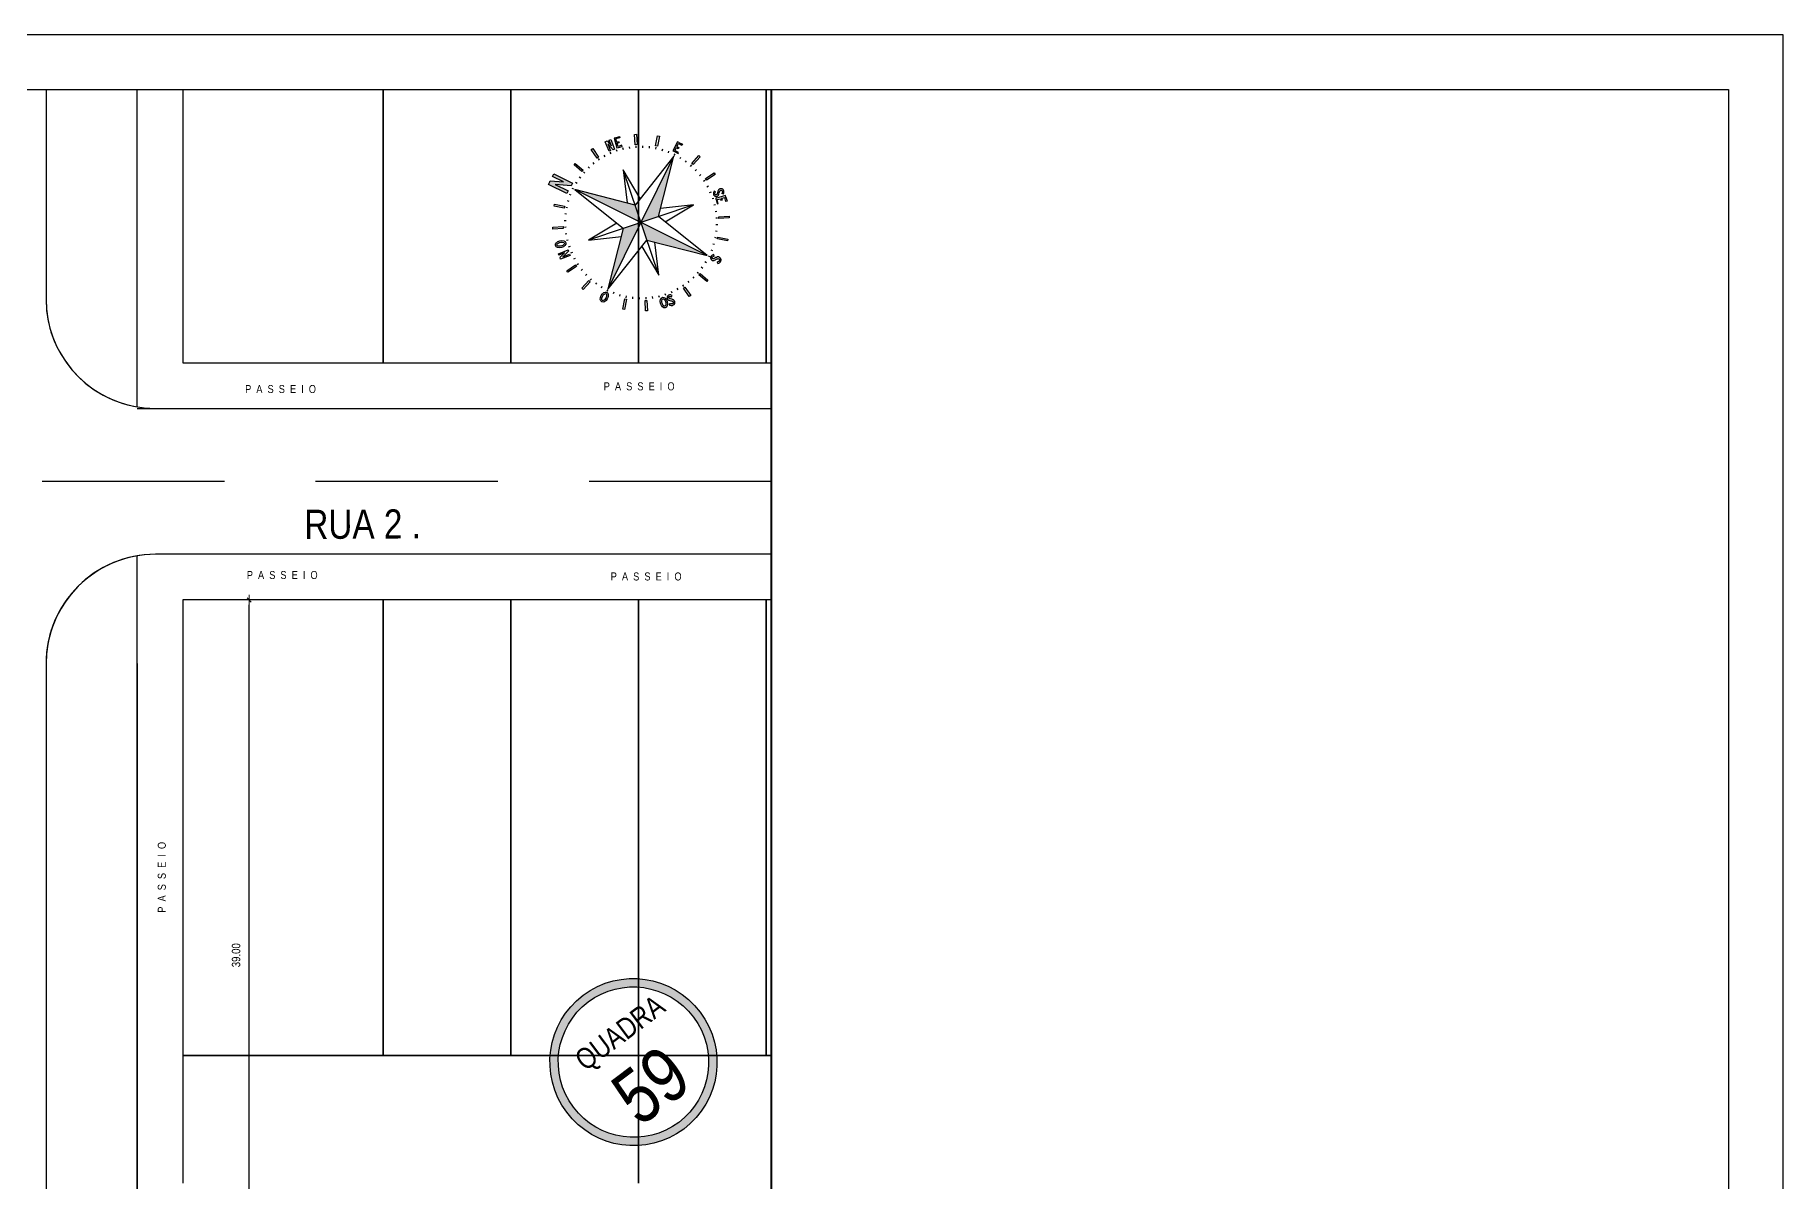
# Model space of a CAD drawing. Extents: x -415 to -176, y -135 to 749.
# Drawn here: x -369.77 to -345.8, y 733.16 to 748.88 of the extents above; entities that cross this region are included whole.
import ezdxf
from ezdxf.enums import TextEntityAlignment as Align

# ---------------------------------------------------------------- set-up
doc = ezdxf.new("R2010")
doc.units = 0
doc.header["$MEASUREMENT"] = 0
doc.header["$PDSIZE"] = -5
for name, pattern in [('CONTINU', [0]), ('CONTINUO', [0]), ('DASHDOT', [1, 0.5, -0.25, 0, -0.25]), ('DASHED2', [0.375, 0.25, -0.125])]:
    doc.linetypes.add(name, pattern=pattern)
doc.layers.get('0').update_dxf_attribs({"linetype": 'CONTINUOUS'})
doc.layers.get('Defpoints').update_dxf_attribs({"linetype": 'CONTINUOUS'})
for name, color, linetype in [('Bra-Rua Calçadas', 1, 'CONTINUOUS'), ('CALÇADA', 3, 'CONTINUOUS'), ('EIXO DAS VIAS', 252, 'DASHDOT'), ('Lotes', 2, 'CONTINUOUS'), ('númeraçãoquadras', 4, 'CONTINUOUS'), ('TXT', 2, 'CONTINUOUS'), ('Área Verde Alameda etc.', 92, 'CONTINUOUS')]:
    doc.layers.add(name, color=color, linetype=linetype)
doc.layers.add('E-Pen-C', color=4, linetype='CONTINUOUS', lineweight=15)
doc.layers.add('E-Pen-G', color=3, linetype='CONTINUOUS', lineweight=30)
doc.styles.add('F2', font='swissc.ttf')
doc.styles.add('STYLE1', font='sanss___.ttf')
doc.dimstyles.new('DIMENSION-1', dxfattribs={"dimtxt": 0.11, "dimasz": 0.07, "dimexe": 1, "dimexo": 0, "dimgap": 0.12, "dimtad": 1, "dimzin": 7, "dimdsep": 46, "dimtxsty": 'F2', "dimblk1": 'TRACO', "dimblk2": 'TRACO', "dimsah": 1, "dimcen": 1, "dimse1": 1, "dimse2": 1, "dimclrd": 256, "dimclre": 256, "dimclrt": 6, "dimadec": 0, "dimazin": 0, "dimtfac": 1, "dimtix": 1, "dimtmove": 2, "dimatfit": 3, "dimldrblk": 'TRACO', "dimfxl": 1, "dimtolj": 1, "dimtzin": 0, "dimarcsym": 0})

# ---------------------------------------------------------------- blocks, each defined once
blk = doc.blocks.new('NUM_quadra')
at = {"linetype": 'CONTINU'}
h = blk.add_hatch(color=7, dxfattribs=at)
edge = h.paths.add_edge_path(flags=17)
edge.add_arc((0, 0), 0.18, 0, 360)
edge = h.paths.add_edge_path()
edge.add_arc((0, 0), 0.2, 0, 360)
at = {"color": 7}
for radius in [0.2, 0.18]:
    blk.add_circle((0, 0), radius, dxfattribs=at)
at = {"color": 7, "linetype": 'Continuous', "style": 'F2'}
blk.add_text('QUADRA', height=0.05, dxfattribs=at).set_placement((-0.1062, 0.0509))
at = {"color": 7, "style": 'STYLE1'}
blk.add_attdef('00', text='', height=0.13, dxfattribs=at).set_placement((0, -0.1066), align=Align.CENTER)
blk = doc.blocks.new('al-norte')
at = {"layer": 'TXT'}
for points in [[(0.055, 2.221), (-0.065, 2.532), (-0.092, 2.532), (-0.167, 2.532), (-0.167, 2.01), (-0.092, 2.01), (-0.092, 2.379), (0.055, 2.001), (0.131, 2.001), (0.131, 2.531), (0.055, 2.531)], [(0.007, 1.875), (0, 0), (0.333, 0.33)]]:
    blk.add_hatch(color=7, dxfattribs=at).paths.add_polyline_path(points)
h = blk.add_hatch(color=7, dxfattribs=at)
h.paths.add_polyline_path([(0, 0), (0.33, -0.333), (1.875, -0.007)])
h.paths.add_polyline_path([(0, 0), (-0.333, -0.33), (-0.007, -1.875)])
h.paths.add_polyline_path([(0, 0), (-0.33, 0.333), (-1.875, 0.007)])
at = {"layer": 'TXT', "color": 7}
for p, q in [((-0.092, 2.532), (-0.065, 2.532)), ((0.055, 2.001), (-0.092, 2.379)), ((-0.065, 2.532), (0.055, 2.221)), ((-1.135, 1.932), (-1.094, 1.956)), ((-1.003, 1.705), (-1.135, 1.932)), ((-1.094, 1.956), (-0.963, 1.728)), ((-0.643, 1.786), (-0.659, 1.83)), ((-0.596, 2.16), (-0.551, 2.172)), ((-0.528, 1.906), (-0.596, 2.16)), ((-0.551, 2.172), (-0.483, 1.919)), ((-0.483, 1.919), (-0.528, 1.906)), ((-0.485, 1.835), (-0.497, 1.881)), ((-0.323, 1.871), (-0.331, 1.917)), ((0.007, 1.875), (-0.33, 0.333)), ((-0.159, 1.892), (-0.163, 1.938)), ((-0.007, -1.875), (0.007, 1.875)), ((0.007, 1.898), (0.007, 1.945)), ((0.333, 0.33), (0.007, 1.875)), ((0.172, 1.891), (0.176, 1.937)), ((0.336, 1.868), (0.344, 1.915)), ((0.498, 1.832), (0.51, 1.877)), ((0.656, 1.782), (0.672, 1.826)), ((-1.736, 1.416), (-1.711, 1.444)), ((-1.54, 1.244), (-1.736, 1.416)), ((-1.711, 1.444), (-1.702, 1.454)), ((-1.702, 1.454), (-1.546, 1.396)), ((-1.662, 1.499), (-1.637, 1.528)), ((-1.546, 1.396), (-1.662, 1.499)), ((-1.654, 1.393), (-1.515, 1.272)), ((-1.463, 1.324), (-1.654, 1.393)), ((-1.637, 1.528), (-1.438, 1.353)), ((-1.438, 1.353), (-1.463, 1.324)), ((-1.338, 1.347), (-1.371, 1.38)), ((-1.215, 1.459), (-1.245, 1.495)), ((-1.083, 1.559), (-1.11, 1.597)), ((-0.963, 1.728), (-1.003, 1.705)), ((-0.943, 1.647), (-0.967, 1.688)), ((-0.796, 1.723), (-0.816, 1.766)), ((0.808, 1.718), (0.828, 1.76)), ((0.955, 1.641), (0.979, 1.681)), ((1.094, 1.551), (1.121, 1.59)), ((1.225, 1.45), (1.256, 1.486)), ((1.343, 1.446), (1.415, 1.635)), ((1.347, 1.338), (1.38, 1.371)), ((1.476, 1.683), (1.417, 1.527)), ((1.466, 1.692), (1.476, 1.683)), ((1.538, 1.43), (1.572, 1.393)), ((1.561, 1.452), (1.596, 1.414)), ((1.596, 1.414), (1.572, 1.393)), ((-1.949, 1.106), (-1.925, 1.146)), ((-1.721, 0.975), (-1.949, 1.106)), ((-1.925, 1.146), (-1.698, 1.015)), ((-1.698, 1.015), (-1.721, 0.975)), ((-1.641, 0.955), (-1.681, 0.979)), ((-1.551, 1.094), (-1.59, 1.121)), ((-1.515, 1.272), (-1.54, 1.244)), ((-1.45, 1.225), (-1.486, 1.256)), ((-0.998, -0.991), (0.998, 0.991)), ((-0.285, 0.538), (-0.991, 0.998)), ((0.991, -0.998), (-0.991, 0.998)), ((-0.991, 0.998), (-0.536, 0.289)), ((0.998, 0.991), (0.289, 0.536)), ((0.538, 0.285), (0.998, 0.991)), ((1.459, 1.215), (1.495, 1.245)), ((1.559, 1.083), (1.597, 1.11)), ((1.647, 0.943), (1.688, 0.967)), ((1.705, 1.003), (1.932, 1.135)), ((1.728, 0.963), (1.705, 1.003)), ((1.956, 1.094), (1.728, 0.963)), ((1.932, 1.135), (1.956, 1.094)), ((-2.169, 0.564), (-2.156, 0.609)), ((-1.915, 0.496), (-2.169, 0.564)), ((-2.156, 0.609), (-1.903, 0.541)), ((-1.903, 0.541), (-1.915, 0.496)), ((-1.832, 0.498), (-1.877, 0.51)), ((-1.782, 0.656), (-1.826, 0.672)), ((-1.718, 0.808), (-1.76, 0.828)), ((1.723, 0.796), (1.766, 0.816)), ((1.786, 0.643), (1.83, 0.659)), ((1.835, 0.485), (1.881, 0.497)), ((-1.898, 0.007), (-1.945, 0.007)), ((-1.891, 0.172), (-1.937, 0.176)), ((-1.868, 0.336), (-1.915, 0.344)), ((-1.875, 0.007), (-0.33, 0.333)), ((-1.875, 0.007), (-0.333, -0.33)), ((-1.875, 0.007), (1.875, -0.007)), ((1.875, -0.007), (0.333, 0.33)), ((1.871, 0.323), (1.917, 0.331)), ((1.892, 0.159), (1.938, 0.163)), ((1.986, 0.075), (1.986, 0.034)), ((2.246, 0.075), (1.986, 0.075)), ((1.986, 0.034), (1.986, -0.068)), ((2.017, 0.034), (2.1, 0.034)), ((2.017, -0.068), (2.017, 0.034)), ((2.1, 0.034), (2.1, -0.017)), ((2.132, 0.034), (2.214, 0.034)), ((2.132, 0.034), (2.132, -0.017)), ((2.214, -0.068), (2.214, 0.034)), ((2.246, 0.034), (2.246, 0.075)), ((2.246, 0.034), (2.246, -0.068)), ((-1.892, -0.159), (-1.938, -0.163)), ((-1.871, -0.323), (-1.917, -0.331)), ((-0.538, -0.285), (-0.998, -0.991)), ((-0.333, -0.33), (-0.007, -1.875)), ((-0.007, -1.875), (0.33, -0.333)), ((0.33, -0.333), (1.875, -0.007)), ((0.991, -0.998), (0.536, -0.289)), ((1.868, -0.336), (1.915, -0.344)), ((1.891, -0.172), (1.937, -0.176)), ((1.898, -0.007), (1.945, -0.007)), ((1.986, -0.068), (2.017, -0.068)), ((2.132, -0.017), (2.1, -0.017)), ((2.246, -0.068), (2.214, -0.068)), ((-2.172, -0.551), (-1.919, -0.483)), ((-2.16, -0.596), (-2.172, -0.551)), ((-1.906, -0.528), (-2.16, -0.596)), ((-1.919, -0.483), (-1.906, -0.528)), ((-1.835, -0.485), (-1.881, -0.497)), ((-1.786, -0.643), (-1.83, -0.659)), ((-1.723, -0.796), (-1.766, -0.816)), ((-0.998, -0.991), (-0.289, -0.536)), ((0.285, -0.538), (0.991, -0.998)), ((1.718, -0.808), (1.76, -0.828)), ((1.782, -0.656), (1.826, -0.672)), ((1.832, -0.498), (1.877, -0.51)), ((1.903, -0.541), (1.915, -0.496)), ((2.156, -0.609), (1.903, -0.541)), ((1.915, -0.496), (2.169, -0.564)), ((2.169, -0.564), (2.156, -0.609)), ((-1.956, -1.094), (-1.728, -0.963)), ((-1.932, -1.135), (-1.956, -1.094)), ((-1.705, -1.003), (-1.932, -1.135)), ((-1.728, -0.963), (-1.705, -1.003)), ((-1.647, -0.943), (-1.688, -0.967)), ((-1.559, -1.083), (-1.597, -1.11)), ((-1.459, -1.215), (-1.495, -1.245)), ((1.45, -1.225), (1.486, -1.256)), ((1.463, -1.325), (1.456, -1.33)), ((1.469, -1.321), (1.463, -1.325)), ((1.476, -1.318), (1.469, -1.321)), ((1.484, -1.315), (1.476, -1.318)), ((1.491, -1.313), (1.484, -1.315)), ((1.499, -1.313), (1.491, -1.313)), ((1.53, -1.312), (1.499, -1.313)), ((1.527, -1.351), (1.53, -1.312)), ((1.551, -1.094), (1.59, -1.121)), ((1.641, -0.955), (1.681, -0.979)), ((1.698, -1.015), (1.721, -0.975)), ((1.925, -1.146), (1.698, -1.015)), ((1.721, -0.975), (1.949, -1.106)), ((1.949, -1.106), (1.925, -1.146)), ((-1.556, -1.565), (-1.514, -1.564)), ((-1.556, -1.565), (-1.555, -1.58)), ((-1.555, -1.58), (-1.553, -1.595)), ((-1.553, -1.595), (-1.549, -1.61)), ((-1.549, -1.61), (-1.544, -1.624)), ((-1.544, -1.624), (-1.54, -1.631)), ((-1.54, -1.631), (-1.536, -1.638)), ((-1.536, -1.638), (-1.532, -1.644)), ((-1.532, -1.644), (-1.526, -1.649)), ((-1.526, -1.649), (-1.513, -1.658)), ((-1.516, -1.579), (-1.514, -1.564)), ((-1.516, -1.587), (-1.516, -1.579)), ((-1.515, -1.595), (-1.516, -1.587)), ((-1.513, -1.602), (-1.515, -1.595)), ((-1.51, -1.609), (-1.513, -1.602)), ((-1.513, -1.658), (-1.5, -1.667)), ((-1.506, -1.616), (-1.51, -1.609)), ((-1.501, -1.623), (-1.506, -1.616)), ((-1.495, -1.628), (-1.501, -1.623)), ((-1.5, -1.667), (-1.493, -1.67)), ((-1.488, -1.632), (-1.495, -1.628)), ((-1.493, -1.67), (-1.485, -1.672)), ((-1.484, -1.633), (-1.488, -1.632)), ((-1.485, -1.672), (-1.478, -1.673)), ((-1.481, -1.634), (-1.484, -1.633)), ((-1.473, -1.633), (-1.481, -1.634)), ((-1.478, -1.673), (-1.47, -1.672)), ((-1.465, -1.631), (-1.473, -1.633)), ((-1.47, -1.672), (-1.463, -1.671)), ((-1.457, -1.628), (-1.465, -1.631)), ((-1.463, -1.671), (-1.455, -1.669)), ((-1.451, -1.622), (-1.457, -1.628)), ((-1.454, -1.487), (-1.455, -1.494)), ((-1.455, -1.494), (-1.455, -1.502)), ((-1.455, -1.502), (-1.454, -1.51)), ((-1.455, -1.669), (-1.448, -1.666)), ((-1.453, -1.479), (-1.454, -1.487)), ((-1.454, -1.51), (-1.451, -1.525)), ((-1.451, -1.471), (-1.453, -1.479)), ((-1.448, -1.464), (-1.451, -1.471)), ((-1.451, -1.525), (-1.443, -1.555)), ((-1.446, -1.616), (-1.451, -1.622)), ((-1.444, -1.457), (-1.448, -1.464)), ((-1.448, -1.666), (-1.441, -1.663)), ((-1.442, -1.609), (-1.446, -1.616)), ((-1.439, -1.451), (-1.444, -1.457)), ((-1.443, -1.555), (-1.44, -1.57)), ((-1.44, -1.602), (-1.442, -1.609)), ((-1.441, -1.663), (-1.434, -1.659)), ((-1.44, -1.57), (-1.439, -1.578)), ((-1.439, -1.594), (-1.44, -1.602)), ((-1.434, -1.445), (-1.439, -1.451)), ((-1.439, -1.578), (-1.439, -1.586)), ((-1.439, -1.586), (-1.439, -1.594)), ((-1.428, -1.44), (-1.434, -1.445)), ((-1.434, -1.659), (-1.428, -1.655)), ((-1.421, -1.436), (-1.428, -1.44)), ((-1.428, -1.655), (-1.421, -1.65)), ((-1.414, -1.432), (-1.421, -1.436)), ((-1.421, -1.65), (-1.416, -1.645)), ((-1.416, -1.645), (-1.41, -1.639)), ((-1.407, -1.43), (-1.414, -1.432)), ((-1.411, -1.497), (-1.41, -1.49)), ((-1.409, -1.513), (-1.411, -1.497)), ((-1.41, -1.49), (-1.409, -1.486)), ((-1.41, -1.639), (-1.406, -1.633)), ((-1.409, -1.486), (-1.408, -1.483)), ((-1.406, -1.528), (-1.409, -1.513)), ((-1.408, -1.483), (-1.404, -1.476)), ((-1.399, -1.429), (-1.407, -1.43)), ((-1.4, -1.558), (-1.406, -1.528)), ((-1.406, -1.633), (-1.402, -1.626)), ((-1.404, -1.476), (-1.398, -1.471)), ((-1.402, -1.626), (-1.399, -1.619)), ((-1.397, -1.573), (-1.4, -1.558)), ((-1.391, -1.428), (-1.399, -1.429)), ((-1.399, -1.619), (-1.396, -1.612)), ((-1.398, -1.471), (-1.391, -1.467)), ((-1.395, -1.589), (-1.397, -1.573)), ((-1.396, -1.612), (-1.395, -1.604)), ((-1.395, -1.596), (-1.395, -1.589)), ((-1.395, -1.604), (-1.395, -1.596)), ((-1.383, -1.428), (-1.391, -1.428)), ((-1.391, -1.467), (-1.387, -1.466)), ((-1.387, -1.466), (-1.383, -1.465)), ((-1.375, -1.429), (-1.383, -1.428)), ((-1.383, -1.465), (-1.38, -1.465)), ((-1.347, -1.338), (-1.38, -1.371)), ((-1.38, -1.465), (-1.376, -1.467)), ((-1.376, -1.467), (-1.372, -1.468)), ((-1.368, -1.43), (-1.375, -1.429)), ((-1.372, -1.468), (-1.369, -1.471)), ((-1.369, -1.471), (-1.363, -1.476)), ((-1.36, -1.432), (-1.368, -1.43)), ((-1.363, -1.476), (-1.358, -1.482)), ((-1.353, -1.436), (-1.36, -1.432)), ((-1.358, -1.482), (-1.354, -1.489)), ((-1.354, -1.489), (-1.352, -1.496)), ((-1.347, -1.44), (-1.353, -1.436)), ((-1.352, -1.496), (-1.35, -1.503)), ((-1.35, -1.511), (-1.351, -1.527)), ((-1.351, -1.527), (-1.312, -1.53)), ((-1.35, -1.503), (-1.35, -1.511)), ((-1.341, -1.445), (-1.347, -1.44)), ((-1.335, -1.45), (-1.341, -1.445)), ((-1.33, -1.456), (-1.335, -1.45)), ((-1.325, -1.463), (-1.33, -1.456)), ((-1.321, -1.469), (-1.325, -1.463)), ((-1.318, -1.476), (-1.321, -1.469)), ((-1.315, -1.484), (-1.318, -1.476)), ((-1.313, -1.491), (-1.315, -1.484)), ((-1.313, -1.499), (-1.313, -1.491)), ((-1.312, -1.53), (-1.313, -1.499)), ((-1.225, -1.45), (-1.256, -1.486)), ((-1.146, -1.925), (-1.015, -1.698)), ((-1.094, -1.551), (-1.121, -1.59)), ((-0.975, -1.721), (-1.106, -1.949)), ((-1.015, -1.698), (-0.975, -1.721)), ((-0.955, -1.641), (-0.979, -1.681)), ((-0.808, -1.718), (-0.828, -1.76)), ((0.796, -1.723), (0.816, -1.766)), ((0.943, -1.647), (0.967, -1.688)), ((0.963, -1.728), (1.003, -1.705)), ((1.094, -1.956), (0.963, -1.728)), ((1.003, -1.705), (1.135, -1.932)), ((1.083, -1.559), (1.11, -1.597)), ((1.215, -1.459), (1.245, -1.495)), ((1.354, -1.453), (1.278, -1.521)), ((1.278, -1.521), (1.299, -1.545)), ((1.299, -1.545), (1.375, -1.476)), ((1.338, -1.347), (1.371, -1.38)), ((1.385, -1.425), (1.354, -1.453)), ((1.375, -1.476), (1.43, -1.538)), ((1.559, -1.619), (1.385, -1.425)), ((1.43, -1.538), (1.393, -1.572)), ((1.414, -1.596), (1.393, -1.572)), ((1.452, -1.561), (1.414, -1.596)), ((1.429, -1.375), (1.428, -1.383)), ((1.428, -1.383), (1.428, -1.391)), ((1.428, -1.391), (1.429, -1.399)), ((1.43, -1.368), (1.429, -1.375)), ((1.429, -1.399), (1.43, -1.407)), ((1.432, -1.36), (1.43, -1.368)), ((1.43, -1.407), (1.432, -1.414)), ((1.431, -1.691), (1.507, -1.623)), ((1.452, -1.715), (1.431, -1.691)), ((1.436, -1.353), (1.432, -1.36)), ((1.432, -1.414), (1.436, -1.421)), ((1.44, -1.347), (1.436, -1.353)), ((1.436, -1.421), (1.44, -1.428)), ((1.445, -1.341), (1.44, -1.347)), ((1.44, -1.428), (1.445, -1.434)), ((1.45, -1.335), (1.445, -1.341)), ((1.445, -1.434), (1.451, -1.439)), ((1.456, -1.33), (1.45, -1.335)), ((1.451, -1.439), (1.457, -1.444)), ((1.452, -1.561), (1.507, -1.623)), ((1.528, -1.646), (1.452, -1.715)), ((1.457, -1.444), (1.464, -1.448)), ((1.464, -1.448), (1.471, -1.451)), ((1.465, -1.38), (1.467, -1.376)), ((1.465, -1.383), (1.465, -1.38)), ((1.466, -1.387), (1.465, -1.383)), ((1.467, -1.391), (1.466, -1.387)), ((1.467, -1.376), (1.468, -1.372)), ((1.471, -1.398), (1.467, -1.391)), ((1.468, -1.372), (1.471, -1.369)), ((1.471, -1.369), (1.476, -1.363)), ((1.476, -1.404), (1.471, -1.398)), ((1.471, -1.451), (1.479, -1.453)), ((1.476, -1.363), (1.482, -1.358)), ((1.483, -1.408), (1.476, -1.404)), ((1.479, -1.453), (1.487, -1.454)), ((1.482, -1.358), (1.489, -1.354)), ((1.486, -1.409), (1.483, -1.408)), ((1.49, -1.41), (1.486, -1.409)), ((1.487, -1.454), (1.494, -1.455)), ((1.489, -1.354), (1.496, -1.352)), ((1.497, -1.411), (1.49, -1.41)), ((1.494, -1.455), (1.502, -1.455)), ((1.496, -1.352), (1.503, -1.35)), ((1.513, -1.409), (1.497, -1.411)), ((1.502, -1.455), (1.51, -1.454)), ((1.503, -1.35), (1.511, -1.35)), ((1.51, -1.454), (1.525, -1.451)), ((1.511, -1.35), (1.527, -1.351)), ((1.528, -1.406), (1.513, -1.409)), ((1.525, -1.451), (1.555, -1.443)), ((1.558, -1.4), (1.528, -1.406)), ((1.528, -1.646), (1.559, -1.619)), ((1.555, -1.443), (1.57, -1.44)), ((1.573, -1.397), (1.558, -1.4)), ((1.579, -1.516), (1.564, -1.514)), ((1.565, -1.556), (1.564, -1.514)), ((1.565, -1.556), (1.58, -1.555)), ((1.57, -1.44), (1.578, -1.439)), ((1.589, -1.395), (1.573, -1.397)), ((1.578, -1.439), (1.586, -1.439)), ((1.587, -1.516), (1.579, -1.516)), ((1.58, -1.555), (1.595, -1.553)), ((1.586, -1.439), (1.594, -1.439)), ((1.595, -1.515), (1.587, -1.516)), ((1.596, -1.395), (1.589, -1.395)), ((1.594, -1.439), (1.602, -1.44)), ((1.602, -1.513), (1.595, -1.515)), ((1.595, -1.553), (1.61, -1.549)), ((1.604, -1.395), (1.596, -1.395)), ((1.602, -1.44), (1.609, -1.442)), ((1.609, -1.51), (1.602, -1.513)), ((1.612, -1.396), (1.604, -1.395)), ((1.609, -1.442), (1.616, -1.446)), ((1.616, -1.506), (1.609, -1.51)), ((1.61, -1.549), (1.624, -1.544)), ((1.619, -1.399), (1.612, -1.396)), ((1.616, -1.446), (1.622, -1.451)), ((1.623, -1.501), (1.616, -1.506)), ((1.626, -1.402), (1.619, -1.399)), ((1.622, -1.451), (1.628, -1.457)), ((1.628, -1.495), (1.623, -1.501)), ((1.624, -1.544), (1.631, -1.54)), ((1.633, -1.406), (1.626, -1.402)), ((1.628, -1.457), (1.631, -1.465)), ((1.632, -1.488), (1.628, -1.495)), ((1.631, -1.465), (1.633, -1.473)), ((1.631, -1.54), (1.638, -1.536)), ((1.633, -1.484), (1.632, -1.488)), ((1.639, -1.41), (1.633, -1.406)), ((1.633, -1.473), (1.634, -1.481)), ((1.634, -1.481), (1.633, -1.484)), ((1.638, -1.536), (1.644, -1.532)), ((1.645, -1.416), (1.639, -1.41)), ((1.644, -1.532), (1.649, -1.526)), ((1.65, -1.421), (1.645, -1.416)), ((1.649, -1.526), (1.658, -1.513)), ((1.655, -1.428), (1.65, -1.421)), ((1.659, -1.434), (1.655, -1.428)), ((1.658, -1.513), (1.667, -1.5)), ((1.663, -1.441), (1.659, -1.434)), ((1.666, -1.448), (1.663, -1.441)), ((1.669, -1.455), (1.666, -1.448)), ((1.667, -1.5), (1.67, -1.493)), ((1.671, -1.463), (1.669, -1.455)), ((1.67, -1.493), (1.672, -1.485)), ((1.672, -1.47), (1.671, -1.463)), ((1.673, -1.478), (1.672, -1.47)), ((1.672, -1.485), (1.673, -1.478)), ((-1.106, -1.949), (-1.146, -1.925)), ((-0.656, -1.782), (-0.672, -1.826)), ((-0.609, -2.156), (-0.541, -1.903)), ((-0.564, -2.169), (-0.609, -2.156)), ((-0.496, -1.915), (-0.564, -2.169)), ((-0.541, -1.903), (-0.496, -1.915)), ((-0.498, -1.832), (-0.51, -1.877)), ((-0.336, -1.868), (-0.344, -1.915)), ((-0.172, -1.891), (-0.176, -1.937)), ((-0.071, -2.206), (-0.04, -2.176)), ((-0.071, -2.206), (-0.06, -2.216)), ((-0.062, -2.027), (-0.063, -2.035)), ((-0.063, -2.035), (-0.063, -2.043)), ((-0.063, -2.043), (-0.062, -2.05)), ((-0.06, -2.019), (-0.062, -2.027)), ((-0.062, -2.05), (-0.06, -2.058)), ((-0.057, -2.012), (-0.06, -2.019)), ((-0.06, -2.058), (-0.058, -2.065)), ((-0.058, -2.065), (-0.054, -2.072)), ((-0.053, -2.005), (-0.057, -2.012)), ((-0.054, -2.072), (-0.05, -2.079)), ((-0.049, -1.999), (-0.053, -2.005)), ((-0.05, -2.079), (-0.045, -2.085)), ((-0.044, -1.993), (-0.049, -1.999)), ((-0.045, -2.085), (-0.039, -2.091)), ((-0.038, -1.988), (-0.044, -1.993)), ((-0.031, -2.189), (-0.04, -2.176)), ((-0.039, -2.091), (-0.034, -2.096)), ((-0.032, -1.983), (-0.038, -1.988)), ((-0.034, -2.096), (-0.021, -2.105)), ((-0.025, -1.979), (-0.032, -1.983)), ((-0.026, -2.194), (-0.031, -2.189)), ((-0.02, -2.199), (-0.026, -2.194)), ((-0.018, -1.975), (-0.025, -1.979)), ((-0.021, -2.105), (0.005, -2.121)), ((-0.02, -2.037), (-0.019, -2.029)), ((-0.019, -2.045), (-0.02, -2.037)), ((-0.014, -2.203), (-0.02, -2.199)), ((-0.019, -2.029), (-0.017, -2.021)), ((-0.017, -2.048), (-0.019, -2.045)), ((-0.011, -1.973), (-0.018, -1.975)), ((-0.017, -2.021), (-0.015, -2.018)), ((-0.015, -2.051), (-0.017, -2.048)), ((-0.015, -2.018), (-0.012, -2.015)), ((-0.01, -2.057), (-0.015, -2.051)), ((-0.007, -2.207), (-0.014, -2.203)), ((-0.012, -2.015), (-0.01, -2.013)), ((-0.003, -1.972), (-0.011, -1.973)), ((-0.01, -2.013), (-0.006, -2.011)), ((0.002, -2.067), (-0.01, -2.057)), ((-0.007, -1.898), (-0.007, -1.945)), ((0.001, -2.209), (-0.007, -2.207)), ((-0.006, -2.011), (-0.002, -2.01)), ((0.005, -1.971), (-0.003, -1.972)), ((-0.002, -2.01), (0.002, -2.009)), ((0.009, -2.21), (0.001, -2.209)), ((0.002, -2.009), (0.01, -2.009)), ((0.014, -2.077), (0.002, -2.067)), ((0.013, -1.971), (0.005, -1.971)), ((0.005, -2.121), (0.018, -2.13)), ((0.017, -2.21), (0.009, -2.21)), ((0.01, -2.009), (0.018, -2.01)), ((0.02, -1.972), (0.013, -1.971)), ((0.039, -2.095), (0.014, -2.077)), ((0.025, -2.208), (0.017, -2.21)), ((0.018, -2.01), (0.025, -2.012)), ((0.018, -2.13), (0.024, -2.136)), ((0.028, -1.974), (0.02, -1.972)), ((0.024, -2.136), (0.029, -2.141)), ((0.025, -2.012), (0.032, -2.016)), ((0.028, -2.207), (0.025, -2.208)), ((0.036, -1.976), (0.028, -1.974)), ((0.031, -2.205), (0.028, -2.207)), ((0.029, -2.141), (0.035, -2.147)), ((0.037, -2.199), (0.031, -2.205)), ((0.032, -2.016), (0.038, -2.02)), ((0.035, -2.147), (0.039, -2.154)), ((0.043, -1.978), (0.036, -1.976)), ((0.041, -2.192), (0.037, -2.199)), ((0.038, -2.02), (0.043, -2.026)), ((0.051, -2.104), (0.039, -2.095)), ((0.039, -2.154), (0.043, -2.161)), ((0.044, -2.184), (0.041, -2.192)), ((0.05, -1.982), (0.043, -1.978)), ((0.043, -2.026), (0.053, -2.038)), ((0.043, -2.161), (0.045, -2.168)), ((0.045, -2.176), (0.044, -2.184)), ((0.045, -2.168), (0.045, -2.176)), ((0.056, -1.986), (0.05, -1.982)), ((0.063, -2.113), (0.051, -2.104)), ((0.053, -2.038), (0.084, -2.014)), ((0.062, -1.991), (0.056, -1.986)), ((0.084, -2.014), (0.062, -1.991)), ((0.069, -2.119), (0.063, -2.113)), ((0.074, -2.125), (0.069, -2.119)), ((0.07, -2.219), (0.074, -2.213)), ((0.078, -2.131), (0.074, -2.125)), ((0.074, -2.213), (0.077, -2.206)), ((0.077, -2.206), (0.08, -2.199)), ((0.081, -2.138), (0.078, -2.131)), ((0.08, -2.199), (0.083, -2.191)), ((0.084, -2.145), (0.081, -2.138)), ((0.083, -2.191), (0.085, -2.184)), ((0.086, -2.153), (0.084, -2.145)), ((0.085, -2.184), (0.086, -2.176)), ((0.086, -2.161), (0.086, -2.153)), ((0.087, -2.168), (0.086, -2.161)), ((0.086, -2.176), (0.087, -2.168)), ((0.159, -1.892), (0.163, -1.938)), ((0.323, -1.871), (0.331, -1.917)), ((0.483, -1.919), (0.528, -1.906)), ((0.551, -2.172), (0.483, -1.919)), ((0.485, -1.835), (0.497, -1.881)), ((0.528, -1.906), (0.596, -2.16)), ((0.596, -2.16), (0.551, -2.172)), ((0.643, -1.786), (0.659, -1.83)), ((1.135, -1.932), (1.094, -1.956)), ((-0.06, -2.216), (-0.048, -2.226)), ((-0.048, -2.226), (-0.035, -2.234)), ((-0.035, -2.234), (-0.021, -2.241)), ((-0.021, -2.241), (-0.014, -2.244)), ((-0.014, -2.244), (-0.007, -2.246)), ((-0.007, -2.246), (0.001, -2.247)), ((0.001, -2.247), (0.009, -2.247)), ((0.009, -2.247), (0.024, -2.245)), ((0.024, -2.245), (0.04, -2.242)), ((0.04, -2.242), (0.047, -2.239)), ((0.047, -2.239), (0.054, -2.236)), ((0.054, -2.236), (0.06, -2.231)), ((0.06, -2.231), (0.065, -2.226)), ((0.065, -2.226), (0.07, -2.219))]:
    blk.add_line(p, q, dxfattribs=at)
for points in [[(-0.092, 2.379), (-0.092, 2.01), (-0.167, 2.01), (-0.167, 2.532), (-0.092, 2.532)], [(0.055, 2.221), (0.055, 2.531), (0.131, 2.531), (0.131, 2.001), (0.055, 2.001)], [(1.415, 1.635), (1.292, 1.498), (1.264, 1.523), (1.438, 1.717), (1.466, 1.692)], [(1.417, 1.527), (1.52, 1.643), (1.549, 1.617), (1.372, 1.42), (1.343, 1.446)], [(1.646, 1.528), (1.619, 1.559), (1.425, 1.385), (1.453, 1.354)], [(1.453, 1.354), (1.521, 1.278), (1.545, 1.299), (1.476, 1.375)], [(1.476, 1.375), (1.538, 1.43)], [(1.561, 1.452), (1.623, 1.507)], [(1.646, 1.528), (1.715, 1.452), (1.691, 1.431), (1.623, 1.507)]]:
    blk.add_lwpolyline(points, dxfattribs=at)
for points in [[(0.564, 2.169), (0.609, 2.156), (0.541, 1.903), (0.496, 1.915)], [(1.106, 1.949), (1.146, 1.925), (1.015, 1.698), (0.975, 1.721)], [(2.16, 0.596), (2.172, 0.551), (1.919, 0.483), (1.906, 0.528)]]:
    blk.add_lwpolyline(points, close=True, dxfattribs=at)
for centre, major_axis in [((-1.391, 1.585), (-0.089, 0.105)), ((-2.109, 0.002), (-0.138, 0.003)), ((-1.563, -1.416), (-0.104, -0.09))]:
    blk.add_ellipse(centre, major_axis=major_axis, ratio=0.637019, dxfattribs=at)
for points in [[(-1.455, 1.661), (-1.459, 1.657), (-1.463, 1.651), (-1.464, 1.626), (-1.461, 1.608), (-1.436, 1.557), (-1.403, 1.524), (-1.353, 1.502), (-1.337, 1.504), (-1.324, 1.511), (-1.319, 1.517), (-1.319, 1.553), (-1.327, 1.58), (-1.361, 1.628), (-1.385, 1.648), (-1.428, 1.668), (-1.444, 1.666), (-1.453, 1.662), (-1.454, 1.661), (-1.455, 1.661)], [(-2.208, 0.004), (-2.208, -0.001), (-2.206, -0.008), (-2.188, -0.025), (-2.172, -0.034), (-2.118, -0.05), (-2.071, -0.047), (-2.022, -0.024), (-2.012, -0.011), (-2.009, 0.004), (-2.01, 0.012), (-2.037, 0.036), (-2.063, 0.047), (-2.121, 0.053), (-2.153, 0.049), (-2.195, 0.029), (-2.205, 0.016), (-2.208, 0.007), (-2.208, 0.006), (-2.208, 0.004)], [(-1.638, -1.481), (-1.634, -1.484), (-1.628, -1.488), (-1.603, -1.489), (-1.586, -1.486), (-1.534, -1.46), (-1.502, -1.427), (-1.481, -1.376), (-1.483, -1.36), (-1.49, -1.347), (-1.497, -1.342), (-1.533, -1.343), (-1.559, -1.352), (-1.607, -1.386), (-1.627, -1.411), (-1.645, -1.454), (-1.644, -1.47), (-1.639, -1.478), (-1.639, -1.48), (-1.638, -1.481)]]:
    blk.add_open_spline(points, degree=3, knots=[0, 0, 0, 0, 0.588202, 0.588202, 1.176405, 1.176405, 2.227826, 2.227826, 3.009715, 3.009715, 3.791604, 3.791604, 4.573494, 4.573494, 5.355383, 5.355383, 6.13445, 6.13445, 6.283185, 6.283185, 6.283185, 6.283185], dxfattribs=at)
blk = doc.blocks.new('TRACO')
at = {"layer": 'E-Pen-C'}
for p, q in [((-1, 0), (1, 0)), ((0, 1), (0, -1))]:
    blk.add_line(p, q, dxfattribs=at)
at = {"layer": 'E-Pen-G'}
blk.add_line((-0.42, -0.42), (0.42, 0.42), dxfattribs=at)
blk = doc.blocks.new('*D510')
at = {"color": 4, "lineweight": -2}
blk.add_line((-366.836, 731.453), (-366.836, 741.063), dxfattribs=at)
at = {"layer": 'Defpoints', "color": 0, "linetype": 'Continuous'}
for p in [(-367.746, 741.133), (-366.836, 741.133), (-367.746, 731.383)]:
    blk.add_point(p, dxfattribs=at)
at = {"color": 4, "linetype": 'Continuous', "lineweight": -2, "xscale": 0.07, "yscale": 0.07, "zscale": 0.07}
for p, rotation in [((-366.836, 741.133), 90), ((-366.836, 731.383), 270)]:
    blk.add_blockref('TRACO', p, dxfattribs=dict(at, rotation=rotation))
at = {"color": 4, "linetype": 'Continuous', "insert": (-367.015, 736.258), "char_height": 0.115, "attachment_point": 5, "rotation": 90, "style": 'F2'}
blk.add_mtext('\\A1;39.00', dxfattribs=at)

msp = doc.modelspace()

# ---------------------------------------------------------------- linework, layer by layer
at = {"color": 7, "linetype": 'Continuous'}
msp.add_line((-359.675, 725.707), (-359.675, 748.132), dxfattribs=at)
at = {"linetype": 'Continuous'}
msp.add_line((-359.676, 742.953), (-359.676, 725.707), dxfattribs=at)
at = {"color": 2}
msp.add_lwpolyline([(-414.88, 704.332), (-345.8, 704.332), (-345.8, 748.882), (-414.88, 748.882)], close=True, dxfattribs=at)
at = {"color": 5, "linetype": 'Continuous'}
msp.add_lwpolyline([(-413.005, 748.132), (-346.55, 748.132), (-346.55, 705.082), (-413.005, 705.082)], close=True, dxfattribs=at)
at = {"color": 2, "linetype": 'Continuous'}
msp.add_lwpolyline([(-359.674, 717.615), (-374.72, 717.615), (-374.72, 748.132), (-359.674, 748.132)], close=True, dxfattribs=at)
msp.add_lwpolyline([(-359.674, 717.615), (-374.72, 717.615), (-374.72, 748.132), (-359.674, 748.132)], close=True, dxfattribs=at)
at = {"layer": 'Bra-Rua Calçadas', "color": 8}
for p, q in [((-364.996, 741.133), (-364.996, 734.883)), ((-364.996, 741.133), (-364.996, 734.883)), ((-363.246, 741.133), (-363.246, 734.883)), ((-363.246, 734.883), (-363.246, 741.133)), ((-363.246, 734.883), (-363.246, 741.133)), ((-363.246, 741.133), (-363.246, 734.883)), ((-363.246, 734.883), (-363.246, 741.133)), ((-363.246, 734.883), (-363.246, 741.133)), ((-363.246, 741.133), (-363.246, 734.883)), ((-361.496, 741.133), (-361.496, 734.883)), ((-361.496, 734.883), (-361.496, 741.133)), ((-361.496, 741.133), (-361.496, 734.883)), ((-361.496, 734.883), (-361.496, 741.133)), ((-361.496, 734.883), (-361.496, 741.133)), ((-359.746, 734.883), (-359.746, 741.133)), ((-361.496, 734.883), (-367.746, 734.883)), ((-359.674, 734.883), (-367.746, 734.883)), ((-361.496, 734.883), (-367.746, 734.883)), ((-363.246, 734.883), (-364.996, 734.883)), ((-364.996, 734.883), (-363.246, 734.883)), ((-364.996, 734.883), (-363.246, 734.883)), ((-364.996, 734.883), (-363.246, 734.883)), ((-361.496, 734.883), (-363.246, 734.883)), ((-363.246, 734.883), (-361.496, 734.883)), ((-363.246, 734.883), (-361.496, 734.883)), ((-363.246, 734.883), (-361.496, 734.883)), ((-361.496, 733.133), (-361.496, 734.883)), ((-361.496, 734.883), (-359.746, 734.883)), ((-361.496, 734.883), (-361.496, 733.133)), ((-361.496, 733.133), (-361.496, 734.883)), ((-359.674, 734.883), (-361.496, 734.883)), ((-359.746, 734.883), (-361.496, 734.883)), ((-361.496, 734.883), (-361.496, 733.133)), ((-361.496, 734.883), (-359.746, 734.883)), ((-361.496, 733.133), (-361.496, 734.883)), ((-359.674, 734.883), (-359.746, 734.883))]:
    msp.add_line(p, q, dxfattribs=at)
at = {"layer": 'Bra-Rua Calçadas', "color": 4}
for p, q in [((-369.621, 740.258), (-369.621, 717.615)), ((-369.621, 740.258), (-369.621, 717.615)), ((-369.621, 740.258), (-369.621, 717.615)), ((-368.371, 740.258), (-368.371, 717.615)), ((-368.371, 740.258), (-368.371, 717.615))]:
    msp.add_line(p, q, dxfattribs=at)
for points in [[(-369.621, 748.132), (-369.621, 745.258, 0.365977), (-368.371, 743.779), (-368.371, 744.383), (-368.371, 748.132)], [(-359.674, 741.758), (-368.121, 741.758, 0.414214), (-369.621, 740.258), (-369.621, 717.615)], [(-368.371, 717.615), (-368.371, 741.737, 0.365977), (-369.621, 740.258), (-369.621, 717.615)], [(-368.371, 717.615), (-368.371, 741.737, 0.365977), (-369.621, 740.258), (-369.621, 717.615)]]:
    msp.add_lwpolyline(points, format="xyb", dxfattribs=at)
msp.add_arc((-368.121, 740.258), 1.5, 90, 180, dxfattribs=at)
at = {"layer": 'CALÇADA', "color": 4, "lineweight": -3}
for p, q in [((-369.621, 748.132), (-369.621, 745.258)), ((-369.621, 748.132), (-369.621, 745.258)), ((-369.621, 748.132), (-369.621, 745.258)), ((-369.621, 748.132), (-369.621, 745.258)), ((-368.371, 743.758), (-359.674, 743.758)), ((-368.121, 743.758), (-359.674, 743.758))]:
    msp.add_line(p, q, dxfattribs=at)
at = {"layer": 'CALÇADA', "color": 8, "lineweight": -3}
msp.add_line((-359.674, 741.758), (-368.121, 741.758), dxfattribs=at)
at = {"layer": 'CALÇADA', "color": 4, "lineweight": -3}
msp.add_arc((-368.121, 745.258), 1.5, 180, 270, dxfattribs=at)
msp.add_arc((-368.121, 745.258), 1.5, 180, 270, dxfattribs=at)
at = {"layer": 'EIXO DAS VIAS', "color": 8, "linetype": 'DASHED2', "ltscale": 10}
msp.add_line((-359.674, 742.758, 25.927), (-370.621, 742.758, 25.927), dxfattribs=at)
at = {"layer": 'Lotes', "color": 6}
for p, q in [((-367.746, 748.132), (-367.746, 744.383)), ((-367.746, 744.383), (-364.996, 744.383)), ((-364.996, 744.383), (-363.246, 744.383)), ((-364.996, 744.383), (-363.246, 744.383)), ((-363.246, 744.383), (-361.496, 744.383)), ((-363.246, 744.383), (-361.496, 744.383)), ((-361.496, 744.383), (-359.746, 744.383)), ((-359.746, 744.383), (-359.674, 744.383)), ((-364.996, 741.133), (-367.746, 741.133)), ((-367.746, 741.133), (-367.746, 734.883)), ((-363.246, 741.133), (-364.996, 741.133)), ((-363.246, 741.133), (-364.996, 741.133)), ((-363.246, 741.133), (-364.996, 741.133)), ((-361.496, 741.133), (-363.246, 741.133)), ((-361.496, 741.133), (-363.246, 741.133)), ((-361.496, 741.133), (-363.246, 741.133)), ((-359.746, 741.133), (-361.496, 741.133)), ((-359.746, 741.133), (-361.496, 741.133)), ((-359.674, 741.133), (-359.746, 741.133)), ((-367.746, 734.883), (-367.746, 733.133))]:
    msp.add_line(p, q, dxfattribs=at)
at = {"layer": 'Lotes', "color": 8}
for p, q in [((-364.996, 744.383), (-364.996, 748.132)), ((-364.996, 748.132), (-364.996, 744.383)), ((-364.996, 748.132), (-364.996, 744.383)), ((-364.996, 744.383), (-364.996, 748.132)), ((-363.246, 748.132), (-363.246, 744.383)), ((-363.246, 744.383), (-363.246, 748.132)), ((-363.246, 748.132), (-363.246, 744.383)), ((-363.246, 744.383), (-363.246, 748.132)), ((-361.496, 748.132), (-361.496, 744.383)), ((-361.496, 744.383), (-361.496, 748.132)), ((-361.496, 744.383), (-361.496, 748.132)), ((-359.746, 748.132), (-359.746, 744.383)), ((-359.746, 744.383), (-359.746, 748.132)), ((-364.996, 741.133), (-367.746, 741.133)), ((-364.996, 741.133), (-367.746, 741.133)), ((-364.996, 734.883), (-364.996, 741.133)), ((-364.996, 741.133), (-364.996, 734.883)), ((-364.996, 734.883), (-364.996, 741.133)), ((-364.996, 734.883), (-364.996, 741.133)), ((-364.996, 734.883), (-364.996, 741.133)), ((-367.746, 734.883), (-364.996, 734.883))]:
    msp.add_line(p, q, dxfattribs=at)
at = {"layer": 'Lotes', "color": 8, "linetype": 'CONTINUO', "lineweight": -3}
for p, q in [((-364.996, 748.132), (-364.996, 744.383)), ((-364.996, 744.383), (-364.996, 748.132)), ((-363.246, 748.132), (-363.246, 744.383)), ((-363.246, 744.383), (-363.246, 748.132)), ((-361.496, 748.132), (-361.496, 744.383)), ((-361.496, 744.383), (-361.496, 748.132)), ((-359.746, 748.132), (-359.746, 744.383)), ((-359.746, 744.383), (-359.746, 748.132)), ((-359.746, 741.133), (-359.746, 734.883)), ((-359.746, 734.883), (-359.746, 741.133)), ((-359.746, 734.883), (-359.674, 734.883))]:
    msp.add_line(p, q, dxfattribs=at)
at = {"layer": 'Lotes', "color": 8, "lineweight": -3}
for p, q in [((-364.996, 748.132), (-364.996, 744.383)), ((-363.246, 748.132), (-363.246, 744.383)), ((-359.746, 748.132), (-359.746, 744.383)), ((-359.746, 734.883), (-359.746, 741.133))]:
    msp.add_line(p, q, dxfattribs=at)
at = {"layer": 'Lotes', "color": 6, "linetype": 'CONTINUO', "lineweight": -3}
for p, q in [((-364.996, 744.383), (-363.246, 744.383)), ((-363.246, 744.383), (-361.496, 744.383)), ((-361.496, 744.383), (-359.746, 744.383)), ((-359.746, 744.383), (-359.674, 744.383))]:
    msp.add_line(p, q, dxfattribs=at)
at = {"layer": 'Área Verde Alameda etc.', "color": 4}
msp.add_lwpolyline([(-369.621, 748.132), (-369.621, 745.258, 0.365977), (-368.371, 743.779), (-368.371, 744.383), (-368.371, 748.132)], format="xyb", dxfattribs=at)

# ---------------------------------------------------------------- block references
at = {"layer": 'Lotes', "color": 6, "xscale": 0.5410980888007292, "yscale": 0.5410980888007292, "zscale": 0.5410980888007292, "rotation": 63.80196133871514}
msp.add_blockref('al-norte', (-361.462, 746.309), dxfattribs=at)
at = {"layer": 'númeraçãoquadras', "color": 8, "linetype": 'ByBlock', "extrusion": (0.067494, 0.050714, 0.99643)}
ref = msp.add_blockref('NUM_quadra', (804.638, -149.587, 38.88), dxfattribs=dict(at, xscale=5.741469860095525, yscale=5.741469860030047, zscale=5.741469816274057, rotation=270.0385460285928))
ref.add_attrib('00', '59', dxfattribs={"layer": '0', "color": 7, "extrusion": (0.067494, 0.050714, 0.99643), "height": 0.7464, "rotation": 270.0385, "style": 'F2'}).set_placement((803.871, -149.588, 38.88), align=Align.CENTER)

# ---------------------------------------------------------------- texts
at = {"layer": 'Lotes', "color": 7, "style": 'F2'}
for p in [(-366.891, 744.08), (-361.973, 744.117), (-366.868, 741.529), (-361.877, 741.509)]:
    msp.add_text('P  A  S  S  E  I  O', height=0.10972, dxfattribs=at).set_placement(p, align=Align.TOP_LEFT)
at = {"layer": 'Lotes', "color": 7, "extrusion": (-0.084509, 0.019113, 0.996239), "style": 'F2'}
msp.add_text('RUA 2 .', height=0.4, rotation=102.9675, dxfattribs=at).set_placement((-643.311, -518.044, 45.063), align=Align.MIDDLE_CENTER)
at = {"layer": 'Lotes', "color": 7, "style": 'F2'}
msp.add_text('P  A  S  S  E  I  O', height=0.10972, rotation=90, dxfattribs=at).set_placement((-368.089, 736.842), align=Align.TOP_LEFT)

# ---------------------------------------------------------------- dimensions: what is measured, and where the dimension line sits
at = {"color": 8, "linetype": 'Continuous'}
dim = msp.add_linear_dim(base=(-366.836, 741.133), p1=(-367.746, 731.383), p2=(-367.746, 741.133), angle=90, text='39.00', dimstyle='DIMENSION-1', override={"dimtxt": 0.115, "dimclrd": 4, "dimclrt": 4, "dimadec": 8, "dimfxl": 0.1, "dimfxlon": 1}, dxfattribs=at)
dim.commit()
dim.dimension.update_dxf_attribs({"geometry": '*D510', "text_midpoint": (-367.015, 736.258)})

doc.saveas('drawing.dxf')
